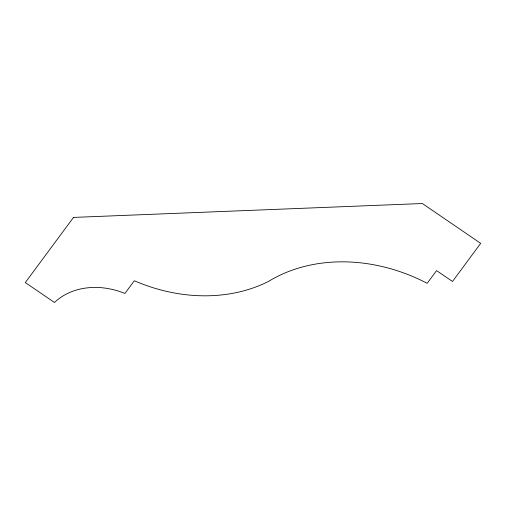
<?xml version="1.0" encoding="UTF-8"?>
<svg xmlns="http://www.w3.org/2000/svg" width="506" height="506" viewBox="0 0 506 506"><rect width="100%" height="100%" fill="white"/><g stroke="black" fill="none" stroke-linecap="round" stroke-linejoin="round"><path stroke-width="0.76" d="M73.509 217.416L25.3 282.569L54.477 302.48A69.828 57.064 29.9 0 1 124.912 293.455L134.318 280.754A156.999 128.29 29.9 0 0 268.503 281.425A160.415 131.086 29.9 0 1 427.172 283.309L436.577 270.602L452.497 281.469L480.7 243.348L422.346 203.52L73.509 217.416"/></g></svg>
